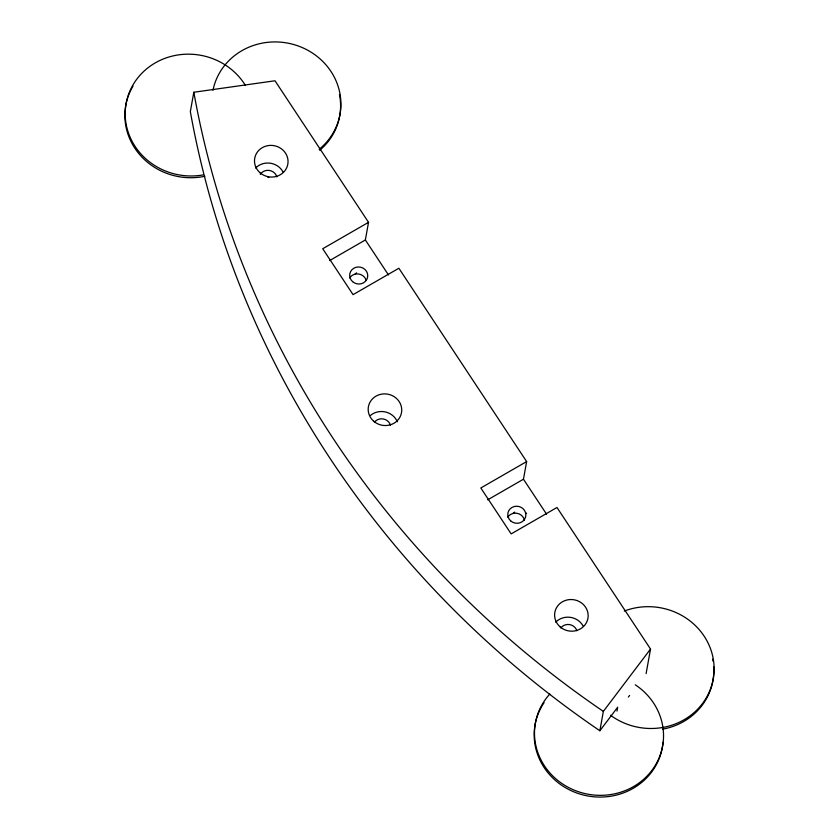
<?xml version="1.0" encoding="UTF-8"?>
<svg xmlns="http://www.w3.org/2000/svg" width="839" height="839" viewBox="0 0 839 839"><rect width="100%" height="100%" fill="white"/><g stroke="black" fill="none" stroke-linecap="round" stroke-linejoin="round"><path stroke-width="1.26" d="M388.478 274.951L365.364 239.975L368.531 222.335L274.993 80.775L193.819 92.248L190.338 111.608A995.075 935.663 10.2 0 0 599.864 730.759L617.682 707.214L616.99 711.115M546.577 514.202L523.463 479.216L526.64 461.586L398.871 268.249L353.062 294.646L322.721 248.743L368.531 222.335M599.864 730.759L603.356 711.388L650.529 649.05L556.981 507.49L511.161 533.898L480.82 487.983L526.64 461.586M646.103 673.623L650.529 649.05M628.369 697.052L629.596 695.437M329.601 260.583L365.364 239.975M487.7 499.824L523.463 479.216M193.819 92.248L194.291 94.838A995.075 935.663 10.2 0 0 603.356 711.388M202.954 174.942A64.645 60.786 10.2 0 1 128.336 132.635A64.645 60.786 10.2 0 1 163.353 58.961A64.645 60.786 10.2 0 1 245.46 85.526M204.894 176.242A64.645 60.786 10.2 0 1 138.152 152.771A64.645 60.786 10.2 0 1 133.002 86.081M212.98 90.287A64.645 60.786 10.2 0 1 308.238 50.518A64.645 60.786 10.2 0 1 319.145 149.311M339.459 94.419A64.645 60.786 10.2 0 1 319.69 150.328M624.289 611.054A64.645 60.786 10.2 0 1 703.722 635.532A64.645 60.786 10.2 0 1 693.496 713.108A64.645 60.786 10.2 0 1 610.54 715.258M713.674 666.732A64.645 60.786 10.2 0 1 662.527 729.175M712.668 659.16A64.645 60.786 10.2 0 1 713.056 661.321M635.259 684.792A64.645 60.786 10.2 0 1 651.064 771.471A64.645 60.786 10.2 0 1 559.047 781.434A64.645 60.786 10.2 0 1 549.807 694.042M663.02 742.274A64.645 60.786 10.2 0 1 578.407 793.558A64.645 60.786 10.2 0 1 544.06 702.673M267.924 177.344A9.051 8.505 10.2 0 1 268.816 177.501M513.122 513.416A9.051 8.505 10.2 0 1 514.716 512.094M525.948 512.923A9.051 8.505 10.2 0 1 526.567 513.51M507.773 517.212A9.051 8.505 10.2 0 1 517.128 513.311A9.051 8.505 10.2 0 1 524.448 520.295M255.58 168.062A16.811 15.805 10.2 0 1 283.026 171.932M260.289 174.407A9.051 8.505 10.2 0 1 269.309 170.432A9.051 8.505 10.2 0 1 276.828 176.851M370.387 415.494A16.811 15.805 10.2 0 1 397.361 421.776M374.488 422.174A9.051 8.505 10.2 0 1 383.339 418.976A9.051 8.505 10.2 0 1 390.45 425.121M555.691 622.202A16.811 15.805 10.2 0 1 583.136 626.072M560.819 627.95A9.051 8.505 10.2 0 1 569.66 624.604A9.051 8.505 10.2 0 1 576.865 630.729M349.674 277.961A9.051 8.505 10.2 0 1 358.673 274.007A9.051 8.505 10.2 0 1 366.192 280.394M355.023 274.175A9.051 8.505 10.2 0 1 356.617 272.853M259.891 172.624A16.811 15.805 10.2 0 0 287.641 165.031A16.811 15.805 10.2 0 0 266.288 145.996A16.811 15.805 10.2 0 0 259.891 172.624M373.575 421.115A16.811 15.805 10.2 0 0 401.325 413.522A16.811 15.805 10.2 0 0 379.973 394.487A16.811 15.805 10.2 0 0 373.575 421.115M560.001 626.764A16.811 15.805 10.2 0 0 587.751 619.172A16.811 15.805 10.2 0 0 566.398 600.137A16.811 15.805 10.2 0 0 560.001 626.764M510.689 520.893A9.051 8.505 10.2 0 0 525.634 516.803A9.051 8.505 10.2 0 0 514.129 506.557A9.051 8.505 10.2 0 0 510.689 520.893M352.59 281.642A9.051 8.505 10.2 0 0 367.524 277.552A9.051 8.505 10.2 0 0 356.03 267.305A9.051 8.505 10.2 0 0 352.59 281.642"/></g></svg>
